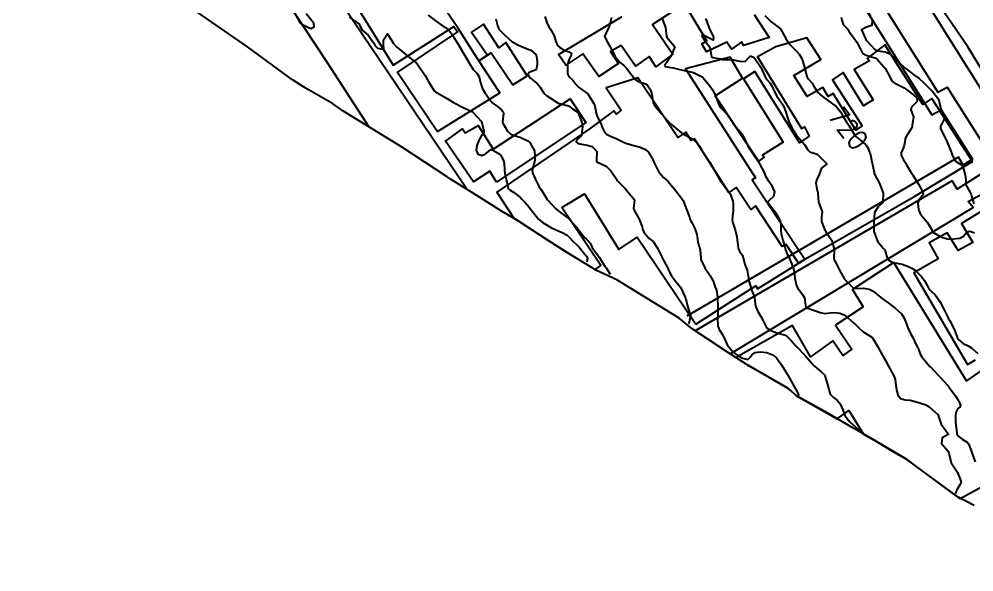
# Model space of a CAD drawing. Header units: metres. Extents: x 298520 to 308411, y 7433745 to 7450750.
# Drawn here: x 306575.6 to 306774.9, y 7435220.7 to 7435335.9 of the extents above; entities that cross this region are included whole.
import ezdxf
from ezdxf.enums import TextEntityAlignment as Align

# ---------------------------------------------------------------- set-up
doc = ezdxf.new("R2010")
doc.units = ezdxf.units.M
doc.header["$LTSCALE"] = 10
for name, color, linetype in [('Area', 45, 'Continuous'), ('Cotas', 45, 'Continuous'), ('Curvas de Nivel 1m', 11, 'Continuous'), ('Curvas de Nivel 5m', 15, 'Continuous'), ('Edificações', 30, 'Continuous'), ('Vias Primárias', 230, 'Continuous')]:
    doc.layers.add(name, color=color, linetype=linetype)
doc.styles.add('Style-STANDARD', font='STANDARD.shx')

msp = doc.modelspace()

# ---------------------------------------------------------------- linework, layer by layer
at = {"layer": 'Area'}
msp.add_polyline3d([(306774.96, 7435234.49, 725.88), (306771.47, 7435236.28, 725.26), (306760.83, 7435244.12, 724.91), (306754.21, 7435248.03, 725.81), (306749.51, 7435250.76, 724.69), (306744.3, 7435253.78, 725.69), (306737.85, 7435257.38, 727.8), (306736.83, 7435258.32, 727.81), (306736.09, 7435258.92, 727.97), (306727.39, 7435263.94, 723.71), (306723.5, 7435266.49, 723.66), (306716.1, 7435271.32, 729.62), (306713.37, 7435273.54, 729.04), (306700.39, 7435281.54, 725.51), (306696.17, 7435283.51, 725.56), (306691.14, 7435286.51, 727.81), (306686.25, 7435289.61, 734.74), (306679.8, 7435293.86, 731.72), (306676.34, 7435295.83, 731.02), (306671.7, 7435298.8, 727.55), (306665.8, 7435302.48, 727.4), (306664.98, 7435302.99, 727.32), (306655.43, 7435309.25, 727.66), (306643.22, 7435316.74, 737.49), (306641.04, 7435318.28, 736.6), (306636.19, 7435321.08, 739.55), (306634.96, 7435321.77, 740.12), (306632.66, 7435323.25, 735.7), (306623.31, 7435330.13, 738.13), (306612.93, 7435337.28, 727.71)], dxfattribs=at)
at = {"layer": 'Curvas de Nivel 1m', "flags": 128}
for points, elevation in [([(306633.18, 7435337.05), (306634.11, 7435335.46), (306634.37, 7435335.04), (306634.51, 7435334.92), (306635.75, 7435334.27), (306636.5, 7435333.96), (306637.25, 7435334.26), (306637.12, 7435335), (306636.52, 7435335.8), (306635.56, 7435337.02)], 727), ([(306661.01, 7435336.72), (306662.53, 7435335.54), (306663.72, 7435334.69), (306664.51, 7435334.2), (306665.38, 7435333.54), (306666.03, 7435332.66), (306666.48, 7435331.88), (306667.25, 7435330.64), (306668.44, 7435328.63), (306669.62, 7435326.62), (306670.4, 7435325.37), (306671.16, 7435324.6), (306671.65, 7435323.85), (306671.91, 7435322.59), (306672.35, 7435321.34), (306672.82, 7435320.58), (306674.09, 7435318.8), (306674.27, 7435318.56), (306674.32, 7435318.51), (306675.46, 7435317.69), (306676.31, 7435316.98), (306676.69, 7435316.53), (306676.7, 7435316.13), (306676.5, 7435314.53), (306676.57, 7435314.22), (306677.55, 7435312.52), (306678.24, 7435311.93), (306679.19, 7435311.55), (306680.23, 7435311.26), (306681.95, 7435310.46), (306682.1, 7435310.34), (306682.22, 7435310.16), (306683.19, 7435308.45), (306683.25, 7435307.39), (306683.24, 7435306.45), (306683.05, 7435305.57), (306682.7, 7435304.45), (306682.78, 7435303.82), (306683.39, 7435302.45), (306684.11, 7435301.05), (306684.51, 7435300.43), (306685.15, 7435299.48), (306685.79, 7435298.41), (306685.91, 7435298.24), (306686.08, 7435298.05), (306687.58, 7435296.39), (306688.06, 7435295.98), (306689.44, 7435294.98), (306690.04, 7435294.52), (306690.2, 7435294.37), (306691.1, 7435293.43), (306692.01, 7435292.44), (306692.1, 7435292.34), (306692.51, 7435291.83), (306693.72, 7435290.32), (306693.98, 7435290.06), (306694.84, 7435289.17), (306695.24, 7435288.3), (306695.51, 7435287.85), (306695.95, 7435287.33), (306696.72, 7435286.28), (306697.91, 7435284.38), (306697.98, 7435284.27), (306698.13, 7435284.05), (306698.99, 7435282.71)], 726), ([(306752.93, 7435337.24), (306753.65, 7435335.61), (306753.58, 7435334.55), (306752.52, 7435334.22), (306751.45, 7435333.64), (306751.76, 7435332.89), (306752.38, 7435331.62), (306752.49, 7435331.42), (306754.16, 7435329.6), (306754.46, 7435329.39), (306754.77, 7435329.29), (306756.46, 7435329.04), (306757.47, 7435328.59), (306758.44, 7435327.69), (306758.57, 7435327.55), (306760.43, 7435325.8), (306760.56, 7435325.67), (306760.74, 7435325.53), (306762.4, 7435324.3), (306763.48, 7435323.49), (306764.39, 7435322.69), (306765.59, 7435321.47), (306766.36, 7435320.73), (306767.37, 7435319.44), (306767.64, 7435318.74), (306767.92, 7435317.44), (306768, 7435317.11), (306768.31, 7435316.22), (306768.65, 7435315.43), (306768.68, 7435315.05), (306768.28, 7435314.23), (306768.02, 7435313.69), (306767.93, 7435313.44), (306767.91, 7435313.08), (306768.26, 7435312.33), (306768.79, 7435311.42), (306769.26, 7435310.39), (306769.67, 7435309.42), (306770.21, 7435307.98), (306770.36, 7435307.56), (306770.41, 7435307.41), (306771.08, 7435306.28), (306772.19, 7435305.61), (306772.48, 7435305.38), (306772.66, 7435304.89), (306773.09, 7435303.37), (306773.19, 7435302.32), (306773.21, 7435301.37), (306774.11, 7435299.77), (306774.36, 7435299.36), (306774.41, 7435299.04), (306774.91, 7435297.35)], 718), ([(306644.53, 7435336.31), (306646.51, 7435334.89), (306647.22, 7435333.61), (306648.07, 7435332.87), (306648.49, 7435332.52), (306649.66, 7435330.85), (306649.96, 7435330.35), (306650.45, 7435329.82), (306651.73, 7435329.55), (306651.69, 7435330.83), (306651.7, 7435331.6), (306652.49, 7435332.82), (306653.76, 7435330.81), (306654.46, 7435330.07), (306655.13, 7435329.47), (306656, 7435328.78), (306656.26, 7435328.59), (306656.44, 7435328.46), (306657.91, 7435327.28), (306658.42, 7435326.87), (306658.56, 7435326.75), (306659, 7435326.15), (306659.98, 7435324.73), (306660.39, 7435324.13), (306660.87, 7435323.21), (306661.13, 7435322.72), (306662.35, 7435320.89), (306662.55, 7435320.7), (306664.33, 7435319.68), (306664.99, 7435319.33), (306666.12, 7435318.65), (306666.25, 7435318.57), (306666.32, 7435318.53), (306666.57, 7435318.4), (306668.31, 7435317.48), (306670.13, 7435316.61), (306670.3, 7435316.47), (306672.11, 7435314.58), (306672.17, 7435314.48), (306672.27, 7435314.01), (306672.6, 7435312.58), (306672.63, 7435312.19), (306672.24, 7435311.75), (306671.78, 7435311.03), (306671.57, 7435310.59), (306671.15, 7435309.53), (306671.04, 7435308.6), (306671.36, 7435307.75), (306672.19, 7435307.43), (306672.98, 7435307.79), (306673.93, 7435308.56), (306674.08, 7435308.68), (306674.2, 7435308.7), (306674.3, 7435308.66), (306674.47, 7435308.56), (306675.6, 7435307.94), (306676.19, 7435307.44), (306676.68, 7435306.53), (306676.84, 7435305.86), (306676.97, 7435304.52), (306677.03, 7435303.63), (306677.27, 7435302.52), (306677.64, 7435300.98), (306677.73, 7435300.51), (306678.1, 7435300.24), (306678.82, 7435299.78), (306680.09, 7435298.86), (306680.28, 7435298.68), (306680.45, 7435298.48), (306681.23, 7435297.63), (306682.07, 7435296.69), (306682.26, 7435296.46), (306682.97, 7435295.53), (306683.82, 7435294.44), (306684.03, 7435294.21), (306685.01, 7435293.42), (306686.02, 7435292.8), (306686.76, 7435292.4), (306688, 7435291.8), (306688.97, 7435291.41), (306689.99, 7435290.88), (306690.53, 7435290.36), (306691.21, 7435289.59), (306691.97, 7435288.92), (306692.54, 7435288.33), (306693.95, 7435286.57), (306694.06, 7435286.44), (306694.15, 7435286.32), (306694.27, 7435285.98), (306694.09, 7435285.23)], 727), ([(306685.38, 7435336.43), (306685.75, 7435335.19), (306686.12, 7435334.42), (306686.26, 7435334.17), (306686.51, 7435333.78), (306687.28, 7435332.4), (306687.65, 7435331.22), (306688.01, 7435330.39), (306688.46, 7435329.97), (306689.47, 7435329.36), (306690.45, 7435329.05), (306690.89, 7435328.8), (306690.86, 7435328.36), (306690.43, 7435327.53), (306690.13, 7435326.67), (306690.11, 7435326.37), (306690.08, 7435324.69), (306690.13, 7435324.37), (306690.39, 7435323.9), (306691.2, 7435323.18), (306691.81, 7435322.35), (306692.36, 7435321.73), (306694.34, 7435320.32), (306695.12, 7435319.09), (306695.56, 7435318.3), (306695.8, 7435317.78), (306696.1, 7435316.29), (306696.29, 7435315.62), (306696.96, 7435314.28), (306697.38, 7435313.16), (306697.87, 7435312.27), (306698.25, 7435311.9), (306699.05, 7435311.46), (306700.23, 7435311.03), (306701.78, 7435310.23), (306702.09, 7435310.09), (306702.22, 7435310.04), (306702.48, 7435309.96), (306704.22, 7435309.48), (306705.23, 7435309.2), (306706.21, 7435308.77), (306706.96, 7435308.16), (306708.01, 7435306.33), (306708.09, 7435306.15), (306708.18, 7435305.93), (306709.1, 7435304.14), (306710.14, 7435302.9), (306710.56, 7435302.55), (306711.02, 7435302.12), (306712.11, 7435300.79), (306712.67, 7435300.09), (306714.09, 7435298.31), (306714.22, 7435298.08), (306714.32, 7435297.84), (306714.97, 7435296.07), (306715.52, 7435294.59), (306715.72, 7435294.06), (306716.03, 7435293.47), (306716.51, 7435292.54), (306716.71, 7435292.05), (306717.05, 7435290.99), (306717.22, 7435290.04), (306717.32, 7435289.38), (306717.7, 7435288.03), (306717.74, 7435287.81), (306717.88, 7435286.03), (306717.94, 7435285.78), (306718.77, 7435284.02), (306719.9, 7435282.27), (306720.01, 7435282.12), (306720.09, 7435282.01), (306720.41, 7435281.48), (306720.9, 7435279.99), (306721.21, 7435279.35), (306721.38, 7435277.99), (306721.39, 7435277.54), (306721.46, 7435275.99), (306721.47, 7435274.31), (306721.45, 7435273.99), (306721.4, 7435273.6), (306721.48, 7435271.98), (306721.76, 7435271.21), (306722.52, 7435269.97), (306723.21, 7435268.48), (306723.42, 7435267.96), (306724.68, 7435266.47), (306726.32, 7435265.3), (306727.69, 7435264.94), (306728.22, 7435265.38), (306728.58, 7435265.9), (306729.22, 7435266.38), (306729.71, 7435266.47), (306730.34, 7435266.51), (306731.71, 7435266.41), (306733.07, 7435265.85), (306733.69, 7435265.3), (306734.77, 7435263.83), (306735.66, 7435262.38), (306735.86, 7435262.02), (306735.97, 7435261.82), (306736.41, 7435261.04), (306737.12, 7435259.8), (306737.61, 7435258.96), (306738.26, 7435257.78), (306738.37, 7435257.39)], 724), ([(306699.24, 7435336.26), (306699.15, 7435335.65), (306698.81, 7435334.27), (306698.51, 7435333.77), (306697.82, 7435332.28), (306698.47, 7435330.96), (306698.93, 7435330.27), (306699.43, 7435329.29), (306699.96, 7435328.25), (306700.44, 7435327.56), (306701.07, 7435326.88), (306701.83, 7435326.23), (306702.41, 7435325.63), (306703.5, 7435324.21), (306704.38, 7435323.2), (306705.01, 7435322.82), (306706.37, 7435322.37), (306706.74, 7435322.17), (306707.39, 7435321.12), (306707.69, 7435320.16), (306707.96, 7435318.52), (306708.08, 7435318.15), (306708.32, 7435317.79), (306709.73, 7435316.14), (306710.29, 7435315.53), (306711.54, 7435314.11), (306711.93, 7435313.76), (306712.27, 7435313.49), (306713.94, 7435312.08), (306714.25, 7435311.89), (306714.58, 7435311.74), (306716.23, 7435310.85), (306717.18, 7435310.04), (306717.61, 7435309.43), (306718.21, 7435308.41), (306718.45, 7435308.03), (306719.04, 7435307.17), (306719.83, 7435306.01), (306720.17, 7435305.45), (306720.98, 7435304), (306721.4, 7435303.25), (306722.1, 7435301.98), (306722.13, 7435301.94), (306723.7, 7435299.96), (306724.1, 7435299.31), (306724.61, 7435297.95), (306724.68, 7435297.35), (306724.64, 7435295.95), (306724.6, 7435295.41), (306724.47, 7435293.96), (306724.56, 7435293.43), (306725.05, 7435291.95), (306725.43, 7435290.51), (306725.53, 7435289.94), (306725.68, 7435288.23), (306725.74, 7435287.94), (306725.96, 7435287.53), (306726.62, 7435286.6), (306726.83, 7435285.93), (306727.13, 7435284.71), (306727.44, 7435283.92), (306727.55, 7435283.56), (306727.83, 7435281.91), (306727.89, 7435281.59), (306728.34, 7435279.91), (306728.65, 7435279.1), (306729.08, 7435277.9), (306729.25, 7435276.47), (306729.36, 7435275.89), (306729.81, 7435274.95), (306730.45, 7435273.88), (306730.91, 7435272.99), (306731.45, 7435271.86), (306731.77, 7435271.48), (306732.68, 7435270.93), (306733.75, 7435270.47), (306735.59, 7435269.97), (306735.74, 7435269.91), (306735.87, 7435269.82), (306736.8, 7435268.87), (306737.72, 7435267.79), (306739.7, 7435265.77), (306741.43, 7435263.74), (306741.55, 7435263.62), (306741.67, 7435263.52), (306743.02, 7435262.36), (306743.65, 7435261.82), (306743.73, 7435261.72), (306743.81, 7435261.56), (306744.37, 7435259.71), (306744.64, 7435258.68), (306744.93, 7435257.71), (306745.6, 7435257.03), (306746.34, 7435256.44), (306747, 7435255.68), (306747.56, 7435254.45), (306747.8, 7435253.67), (306747.96, 7435253.25), (306748.99, 7435251.93), (306750.95, 7435250.21), (306751.51, 7435249.79), (306751.56, 7435249.68), (306751.57, 7435249.63), (306751.59, 7435249.59)], 723), ([(306709.75, 7435336.14), (306710.51, 7435334.13), (306710.73, 7435332.36), (306710.83, 7435332.12), (306712.46, 7435330.1), (306711.63, 7435328.11), (306710.42, 7435326.31), (306710.36, 7435326.19), (306710.37, 7435326.13), (306710.42, 7435326.07), (306710.51, 7435326.04), (306712.42, 7435325.66), (306712.97, 7435325.54), (306714.41, 7435325.18), (306715.5, 7435324.97), (306716.4, 7435324.73), (306717.93, 7435324.03), (306718.39, 7435323.67), (306719.7, 7435322.02), (306720.36, 7435321.13), (306720.99, 7435320), (306721.34, 7435319.01), (306721.66, 7435317.99), (306721.9, 7435317.57), (306722.32, 7435317.22), (306723.47, 7435315.97), (306724.28, 7435314.76), (306724.83, 7435313.95), (306726.26, 7435312.23), (306726.39, 7435312.07), (306726.47, 7435311.94), (306726.72, 7435311.46), (306727.53, 7435309.92), (306727.75, 7435309.45), (306728.21, 7435308.73), (306728.79, 7435307.9), (306729.93, 7435306.15), (306730.1, 7435305.89), (306730.18, 7435305.74), (306731.1, 7435303.88), (306731.42, 7435303.15), (306732.13, 7435302.04), (306732.28, 7435301.86), (306732.6, 7435301.38), (306733.27, 7435299.85), (306733.06, 7435298.89), (306732.08, 7435298.02), (306731.93, 7435297.86), (306731.92, 7435297.7), (306732.08, 7435297.46), (306733.31, 7435295.85), (306734.05, 7435294.68), (306734.45, 7435293.84), (306734.62, 7435293.24), (306734.59, 7435291.83), (306734.66, 7435291.18), (306735.05, 7435289.83), (306735.45, 7435288.34), (306735.59, 7435287.82), (306735.95, 7435286.9), (306736.32, 7435286.19), (306736.48, 7435285.81), (306736.81, 7435284.92), (306737.25, 7435283.8), (306737.36, 7435283.25), (306737.5, 7435281.8), (306737.87, 7435280.28), (306738.13, 7435279.79), (306739.15, 7435278.48), (306739.53, 7435277.77), (306739.82, 7435275.77), (306741.81, 7435275.1), (306742.79, 7435274.74), (306743.81, 7435274.54), (306744.88, 7435274.63), (306745.81, 7435274.71), (306746.89, 7435274.6), (306747.8, 7435274.24), (306748.53, 7435273.66), (306749.78, 7435272.55), (306750.29, 7435272.15), (306750.81, 7435271.63), (306751.76, 7435270.73), (306753.58, 7435269.6), (306753.74, 7435269.46), (306754.82, 7435267.59), (306755.71, 7435266.04), (306755.87, 7435265.74), (306755.96, 7435265.58), (306756.39, 7435264.88), (306757.1, 7435263.56), (306757.28, 7435263.17), (306757.66, 7435262.47), (306758.19, 7435261.54), (306758.45, 7435260.73), (306758.64, 7435259.54), (306758.8, 7435258.35), (306759.04, 7435257.54), (306759.6, 7435256.83), (306760.59, 7435256.52), (306761.59, 7435256.44), (306762.37, 7435256.27), (306763.59, 7435255.91), (306764.9, 7435255.47), (306765.58, 7435255.07), (306767.4, 7435253.43), (306767.46, 7435253.34), (306767.55, 7435252.83), (306768.05, 7435251.42), (306769.5, 7435249.45), (306769.52, 7435249.41), (306769.52, 7435249.39), (306769.5, 7435249.28), (306768.3, 7435248.62), (306768.15, 7435247.42), (306769.47, 7435245.88), (306769.67, 7435245.41), (306769.73, 7435245.14), (306770.17, 7435243.4), (306771.41, 7435241.54), (306771.48, 7435241.45), (306771.51, 7435241.39), (306772.03, 7435240.01), (306772.23, 7435239.38), (306771.95, 7435238.82), (306771.37, 7435237.75), (306771.25, 7435237.51), (306771.23, 7435237.46), (306771.03, 7435236.94)], 722), ([(306718.9, 7435336.03), (306719.17, 7435335.39), (306719.66, 7435334.02), (306720.5, 7435332.27), (306720.57, 7435332.08), (306720.58, 7435332.01), (306720.58, 7435331.92), (306720.48, 7435331.47), (306719.52, 7435332.02), (306718.5, 7435332.52), (306718.13, 7435332.4), (306718.3, 7435332.03), (306718.49, 7435331.81), (306719.82, 7435330.02), (306720.05, 7435328.41), (306720.16, 7435328.01), (306720.44, 7435327.89), (306722.06, 7435327.6), (306722.44, 7435327.5), (306722.95, 7435327.46), (306724.44, 7435327.5), (306725.66, 7435327.17), (306726.43, 7435327.02), (306727.25, 7435327.11), (306727.91, 7435327.92), (306728.19, 7435328.16), (306728.45, 7435328.17), (306729.04, 7435327.9), (306730.42, 7435325.89), (306731.32, 7435323.88), (306731.76, 7435323.25), (306732.38, 7435322.53), (306732.82, 7435321.86), (306733.18, 7435321.03), (306733.78, 7435319.85), (306734.34, 7435319.07), (306735.16, 7435317.83), (306735.65, 7435316.49), (306735.83, 7435315.82), (306736.28, 7435314.53), (306736.62, 7435313.81), (306737.21, 7435312.76), (306737.81, 7435311.8), (306738.25, 7435311.27), (306739.57, 7435309.78), (306740.21, 7435308.67), (306740.64, 7435308.19), (306742.2, 7435307.74), (306744.18, 7435305.72), (306743.1, 7435304.8), (306742.66, 7435303.73), (306742.57, 7435303.32), (306742.14, 7435302.5), (306741.88, 7435301.74), (306742.11, 7435300.36), (306742.3, 7435299.74), (306742.33, 7435299.51), (306742.48, 7435297.74), (306742.76, 7435297.05), (306743.26, 7435295.73), (306743.13, 7435294.65), (306743.08, 7435293.73), (306743.81, 7435291.92), (306743.91, 7435291.72), (306744.01, 7435291.53), (306745.27, 7435289.71), (306745.75, 7435287.92), (306745.75, 7435287.7), (306745.7, 7435285.95), (306745.76, 7435285.7), (306745.94, 7435285.34), (306746.81, 7435283.69), (306747.18, 7435282.96), (306747.89, 7435281.67), (306749.86, 7435279.74), (306749.94, 7435279.72), (306751.87, 7435279.83), (306753.05, 7435279.61), (306753.86, 7435279.17), (306755.84, 7435277.58), (306757.04, 7435276.77), (306757.83, 7435276.12), (306758.54, 7435275.54), (306759.81, 7435274.42), (306760.38, 7435273.52), (306760.75, 7435272.48), (306761.11, 7435271.51), (306761.75, 7435270.23), (306762.13, 7435269.5), (306762.67, 7435268.43), (306763.13, 7435267.49), (306763.31, 7435267.08), (306763.71, 7435266.02), (306764.02, 7435265.48), (306765.67, 7435263.57), (306765.78, 7435263.46), (306766.7, 7435262.49), (306767.65, 7435261.43), (306769.53, 7435259.41), (306769.62, 7435259.3), (306770.99, 7435257.4), (306771.59, 7435256.42), (306771.97, 7435255.77), (306772.11, 7435255.38), (306771.96, 7435255), (306771.57, 7435254.69), (306771.1, 7435253.86), (306771.03, 7435253.4), (306771.06, 7435251.87), (306771.1, 7435251.39), (306771.31, 7435249.59), (306771.35, 7435249.39), (306771.5, 7435249.05), (306772.46, 7435248.34), (306773.49, 7435247.7), (306773.76, 7435247.36), (306773.99, 7435246.84), (306774.54, 7435245.35), (306775.16, 7435243.62)], 721), ([(306747.17, 7435336.31), (306747.35, 7435335.69), (306747.64, 7435334.8), (306748.52, 7435333.89), (306748.63, 7435333.67), (306748.78, 7435333.4), (306750.05, 7435331.65), (306750.48, 7435331.1), (306751.25, 7435329.64), (306751.63, 7435328.81), (306752.45, 7435328.37), (306754.2, 7435327.85), (306754.44, 7435327.74), (306754.65, 7435327.6), (306756.15, 7435325.86), (306756.37, 7435325.58), (306756.42, 7435325.51), (306757.49, 7435323.56), (306757.8, 7435322.97), (306758.38, 7435322.55), (306760.37, 7435321.53), (306762.35, 7435320.04), (306762.96, 7435319.49), (306763.09, 7435318.73), (306762.33, 7435317.93), (306761.9, 7435317.51), (306761.76, 7435316.95), (306762.3, 7435315.5), (306761.99, 7435313.8), (306762.02, 7435313.5), (306761.89, 7435313.13), (306760.83, 7435311.52), (306760.65, 7435311.12), (306760.32, 7435309.53), (306760.22, 7435309.15), (306759.73, 7435308.02), (306759.71, 7435307.53), (306760.19, 7435306.58), (306760.6, 7435305.93), (306760.84, 7435305.52), (306761.88, 7435303.78), (306762.08, 7435303.5), (306762.11, 7435303.46), (306762.15, 7435303.39), (306763.37, 7435301.49), (306764.11, 7435300.07), (306764.32, 7435299.48), (306764.3, 7435299.28), (306764.1, 7435299.02), (306763.4, 7435298.17), (306763.17, 7435297.49), (306763.36, 7435296.19), (306763.61, 7435295.48), (306764.05, 7435294.9), (306765.23, 7435293.47), (306766.02, 7435292.08), (306766.2, 7435291.64), (306766.35, 7435291.45), (306768, 7435290.47), (306769.34, 7435290.07), (306769.99, 7435290.03), (306771.26, 7435290.12), (306772, 7435290.25), (306772.74, 7435290.63), (306773.34, 7435291.37), (306773.75, 7435291.63), (306774.02, 7435291.66), (306775.01, 7435291.35)], 719)]:
    msp.add_lwpolyline(points, dxfattribs=dict(at, elevation=elevation))
at = {"layer": 'Curvas de Nivel 5m', "flags": 128}
for points, elevation in [([(306675.16, 7435335.92), (306675.49, 7435334.55), (306675.79, 7435333.82), (306676.5, 7435333.05), (306677.03, 7435332.52), (306678.47, 7435331.24), (306679.75, 7435330.5), (306680.46, 7435330.16), (306681.69, 7435329.7), (306682.45, 7435329.42), (306683.54, 7435328.45), (306683.75, 7435327.13), (306683.76, 7435326.45), (306683.53, 7435325.33), (306682.4, 7435324.87), (306682.09, 7435324.77), (306681.88, 7435324.47), (306681.97, 7435324.05), (306682.38, 7435323.59), (306683.77, 7435322.45), (306684.36, 7435321.68), (306685.16, 7435320.43), (306685.8, 7435319.88), (306686.33, 7435319.52), (306688.16, 7435318.39), (306688.32, 7435318.33), (306688.39, 7435318.32), (306690.32, 7435317.84), (306691.16, 7435317.21), (306692.3, 7435316.4), (306692.35, 7435316.34), (306692.4, 7435316.24), (306693.06, 7435314.33), (306693.19, 7435313.4), (306693.11, 7435312.33), (306693.02, 7435311.56), (306692.23, 7435310.86), (306691.96, 7435310.61), (306691.91, 7435310.34), (306692.05, 7435310.17), (306692.22, 7435310.06), (306692.67, 7435309.89), (306694.22, 7435309.63), (306695.22, 7435309.31), (306696.2, 7435308.29), (306696.12, 7435306.29), (306696.18, 7435306.16), (306696.47, 7435306), (306698.17, 7435305.26), (306699.12, 7435304.26), (306700.14, 7435302.76), (306700.3, 7435302.42), (306700.42, 7435302.25), (306702.11, 7435300.56), (306702.43, 7435300.22), (306704.08, 7435298.2), (306703.87, 7435296.39), (306703.9, 7435296.2), (306704.06, 7435295.9), (306705.03, 7435294.19), (306705.64, 7435292.56), (306705.74, 7435292.18), (306706, 7435291.49), (306707.13, 7435290.16), (306707.64, 7435289.82), (306707.98, 7435289.5), (306708.84, 7435288.14), (306709.77, 7435286.31), (306709.86, 7435286.13), (306709.94, 7435286.01), (306710.96, 7435284.11), (306711.22, 7435283.42), (306711.89, 7435282.23), (306712, 7435282.1), (306712.41, 7435281.57), (306713.57, 7435280.08), (306713.86, 7435279.62), (306714.58, 7435278.07), (306714.91, 7435276.99), (306715.1, 7435276.07), (306715.79, 7435274.06), (306715.43, 7435272.41), (306715.35, 7435272.34)], 725), ([(306731.29, 7435336.62), (306732.03, 7435335.87), (306732.54, 7435335.38), (306734.51, 7435333.84), (306735.64, 7435331.83), (306736.47, 7435330.62), (306737.28, 7435329.81), (306737.9, 7435329.24), (306738.45, 7435328.58), (306738.91, 7435327.79), (306739.18, 7435327.04), (306739.57, 7435325.78), (306739.99, 7435324.18), (306740.13, 7435323.77), (306740.39, 7435323.34), (306741.16, 7435322.53), (306741.59, 7435321.75), (306742.36, 7435320.56), (306743.28, 7435319.73), (306744.34, 7435318.99), (306746.15, 7435317.7), (306746.32, 7435317.55), (306747.11, 7435316.49), (306747.54, 7435315.68), (306748.29, 7435314.49), (306748.89, 7435313.66), (306749.79, 7435312.12), (306750.05, 7435311.65), (306750.25, 7435311.4), (306751.3, 7435310.57), (306752.23, 7435309.85), (306752.45, 7435309.62), (306752.79, 7435309.04), (306753.34, 7435307.61), (306753.63, 7435306.17), (306753.72, 7435305.6), (306754.15, 7435303.6), (306755.17, 7435301.59), (306755.9, 7435299.79), (306755.94, 7435299.58), (306755.91, 7435297.76), (306755.81, 7435297.58), (306754.89, 7435296.77), (306754.17, 7435295.6), (306754.15, 7435295.51), (306754.03, 7435293.6), (306754.01, 7435291.6), (306754.77, 7435289.59), (306755.97, 7435288.16), (306756.26, 7435287.87), (306756.39, 7435287.57), (306756.7, 7435286.32), (306757.23, 7435285.56), (306757.94, 7435285.18), (306758.4, 7435285.08), (306759.93, 7435284.8), (306761.05, 7435284.39), (306761.92, 7435283.98), (306762.69, 7435283.49), (306763.9, 7435282.31), (306764.54, 7435281.47), (306765.44, 7435279.89), (306765.71, 7435279.46), (306765.86, 7435279.31), (306766.84, 7435278.43), (306767.48, 7435277.44), (306767.62, 7435277.21), (306767.84, 7435276.89), (306768.65, 7435275.42), (306769.48, 7435273.73), (306769.62, 7435273.41), (306769.79, 7435273.1), (306770.68, 7435271.4), (306771.33, 7435269.82), (306771.5, 7435269.39), (306771.74, 7435269), (306772.64, 7435268.29), (306773.73, 7435267.78), (306774.39, 7435267.35), (306775.71, 7435266.21)], 720)]:
    msp.add_lwpolyline(points, dxfattribs=dict(at, elevation=elevation))
at = {"layer": 'Edificações'}
for points in [[(306645.74, 7435339.06), (306653.67, 7435326.26), (306666.39, 7435334.38), (306667.12, 7435333.23), (306654.64, 7435324.8), (306662.95, 7435312.49), (306675.93, 7435320.53), (306671.57, 7435327.21), (306674.19, 7435328.88), (306678.68, 7435322.16), (306681.68, 7435324.08), (306677.25, 7435331.02), (306675.75, 7435329.9), (306672.55, 7435334.84), (306670.04, 7435333.17), (306673.36, 7435328.35), (306671.57, 7435327.21), (306667.22, 7435334.08), (306662.44, 7435341.02)], [(306729.06, 7435336.82), (306732.14, 7435332.09), (306726.85, 7435330.36), (306726.49, 7435331.15), (306724.34, 7435329.63), (306723.34, 7435331.07), (306719.12, 7435329.06), (306718.13, 7435330.76), (306719.19, 7435331.36), (306714.51, 7435339.06), (306707.83, 7435334.76), (306712.1, 7435328.57), (306708.49, 7435325.93), (306707.12, 7435328.13), (306704.27, 7435326.11), (306701.32, 7435330.41), (306699.08, 7435329.13), (306700.7, 7435326.63), (306696.62, 7435323.91), (306693.28, 7435328.65), (306689.71, 7435326.32), (306688.22, 7435328.52), (306701.51, 7435336.45)], [(306784.59, 7435312.15), (306773.65, 7435330.08), (306768.77, 7435337.19)]]:
    msp.add_lwpolyline(points, dxfattribs=at)
for points, elevation in [([(306716.86, 7435272.29), (306727.19, 7435278.9), (306729.38, 7435280.28), (306729.71, 7435279.68), (306740.24, 7435286.2), (306762.72, 7435299.07), (306774.64, 7435306.19), (306766.09, 7435319.35), (306764.26, 7435318.07), (306756.34, 7435330.5), (306752.64, 7435327.67), (306753.1, 7435327.18), (306749.91, 7435325.42), (306753.87, 7435319.05), (306751.84, 7435317.8), (306747.59, 7435324.74), (306745.42, 7435323.25), (306751.6, 7435313.64), (306750.25, 7435312.74), (306745.52, 7435320.4), (306744.51, 7435319.73), (306743.35, 7435321.66), (306740.11, 7435319.73), (306737.32, 7435324.12), (306742.96, 7435327.49), (306740.02, 7435332.02), (306733.59, 7435330.1), (306729.73, 7435328.02), (306738.95, 7435313.06), (306739.53, 7435313.44), (306740.49, 7435311.51), (306738.52, 7435310.11), (306729.2, 7435324.98), (306726.83, 7435323.44), (306735.13, 7435310.26), (306730.79, 7435307.56), (306731.12, 7435307.1), (306729.94, 7435306.28), (306720.88, 7435319.89), (306726.64, 7435323.61), (306724.05, 7435327.95), (306714.68, 7435325.51), (306729.29, 7435302.81), (306728.65, 7435302.37), (306739.64, 7435285.83), (306738.31, 7435285), (306735.74, 7435288.91), (306734.9, 7435288.47), (306729.29, 7435296.95), (306728.35, 7435296.21), (306725.28, 7435300.77), (306723.74, 7435299.73), (306716.59, 7435310.96), (306715.87, 7435310.58), (306714.81, 7435312.29), (306713.13, 7435311.2), (306704.74, 7435323.62), (306698.15, 7435321.56), (306701.31, 7435316.89), (306700.21, 7435316.04), (306699.76, 7435316.79), (306694.62, 7435312.96), (306675.36, 7435299.79), (306678.88, 7435294.38), (306679.8, 7435293.86), (306682.96, 7435291.77), (306689.7, 7435287.42), (306695.83, 7435283.72), (306697.04, 7435284.5), (306688.93, 7435296.61), (306693.61, 7435299.47), (306700.77, 7435287.84), (306704.66, 7435290.46), (306716.86, 7435272.29)], 729.55), ([(306778.41, 7435297.01), (306772.34, 7435293.25), (306774.66, 7435289.35), (306771.61, 7435287.65), (306769.32, 7435291.32), (306765.54, 7435289.23), (306767.47, 7435285.94), (306762.4, 7435283.03), (306773.58, 7435263.91), (306775.27, 7435264.85)], 723.68), ([(306776.58, 7435262.69), (306773.34, 7435260.49), (306758.21, 7435285.18), (306749.57, 7435279.5), (306751.78, 7435275.88), (306746.04, 7435272.12), (306749.42, 7435267.1), (306747.54, 7435265.79), (306745.47, 7435268.79), (306740.82, 7435265.51), (306737.06, 7435272.02), (306725.29, 7435265.32), (306727.67, 7435263.78), (306728.49, 7435263.31), (306732.09, 7435261.23), (306733.64, 7435260.34), (306736.09, 7435258.92), (306737.85, 7435257.38), (306746.34, 7435252.59), (306748.77, 7435254.3), (306751.89, 7435249.37), (306754.21, 7435248.03), (306758.14, 7435245.71), (306760.83, 7435244.12), (306762.94, 7435242.57), (306771.47, 7435236.28), (306772.04, 7435235.98), (306782.29, 7435241.48)], 723.68)]:
    msp.add_lwpolyline(points, dxfattribs=dict(at, elevation=elevation))
msp.add_lwpolyline([(306675.24, 7435301.92), (306673.86, 7435304.18), (306670.48, 7435301.94), (306664.6, 7435310.47), (306668.2, 7435313.03), (306668.73, 7435312.18), (306671.47, 7435313.71), (306674.54, 7435308.76), (306690.64, 7435319.24), (306693.89, 7435314.32)], close=True, dxfattribs=at)
at = {"layer": 'Vias Primárias'}
for points, elevation in [([(306669.06, 7435300.45), (306645.5, 7435335.35), (306634.38, 7435352.05), (306618.89, 7435375.83, -0.110085), (306616.1, 7435383.28, -0.132216), (306617.79, 7435396.84, -0.079497), (306622.8, 7435405.09), (306635.69, 7435417.6), (306659.07, 7435439.83), (306687.49, 7435467.26), (306720.22, 7435498.8), (306741.43, 7435519.31), (306766.16, 7435543.44), (306787.28, 7435563.71)], 727.48), ([(306575.63, 7435361.42), (306596.37, 7435381.59, -0.017069), (306598.78, 7435383.78, -0.379978), (306602.58, 7435383.69), (306612.68, 7435368), (306625.03, 7435349.41), (306639.94, 7435326.85), (306648.65, 7435313.41)], 738.11), ([(306724.05, 7435266.12), (306774.78, 7435296.59), (306773.73, 7435297.88), (306776.94, 7435299.63, -0.11207), (306777.82, 7435299.88, -0.104793), (306781.32, 7435299.33, -0.158244), (306785.43, 7435296.01), (306787.94, 7435292.54), (306786.05, 7435291.51), (306799.05, 7435271.7), (306811.2, 7435253.43), (306821.24, 7435238.24, -0.201874), (306821.8, 7435235.28, -0.268417), (306820.35, 7435233.69), (306796.09, 7435220.65)], 723.66)]:
    msp.add_lwpolyline(points, format="xyb", dxfattribs=dict(at, elevation=elevation))
for points in [[(306609.84, 7435413.02, -0.071381), (306608.11, 7435412.45, -0.095125), (306603.2, 7435412.5, -0.09318), (306596.27, 7435415.33, -0.119225), (306592.98, 7435418.79, 0.037197), (306576.28, 7435443.34, -0.349118), (306576.28, 7435447.03, -0.087008), (306581.19, 7435451.39), (306608.16, 7435469.41), (306634.45, 7435486.69), (306649.71, 7435496.81, -0.160671), (306654.56, 7435498.14, -0.24445), (306657.51, 7435496.41), (306667.39, 7435480.69), (306686.11, 7435447.99), (306700.85, 7435424.99), (306732.32, 7435375.74), (306752.29, 7435344.71), (306767.36, 7435320.66), (306769.29, 7435321.71), (306779.53, 7435305.58), (306771.39, 7435300.45), (306770.39, 7435302.21), (306716.75, 7435270.89)], [(306781.65, 7435312.96), (306761.11, 7435345.71), (306750, 7435361.83), (306745.5, 7435368.61, -0.057914), (306743.83, 7435371.88, -0.307245), (306744.64, 7435375.16), (306760.15, 7435384.81), (306787.77, 7435402.9)]]:
    msp.add_lwpolyline(points, format="xyb", dxfattribs=at)
msp.add_lwpolyline([(306671.06, 7435467.11), (306683.07, 7435446.14), (306697.84, 7435423.07), (306729.32, 7435373.81), (306749.28, 7435342.8), (306766.12, 7435315.93), (306768.07, 7435316.99), (306774.61, 7435306.69), (306772.65, 7435305.46), (306771.71, 7435307.1), (306714.96, 7435273.97)], dxfattribs=at)

# ---------------------------------------------------------------- texts
at = {"layer": 'Cotas', "style": 'Style-STANDARD'}
msp.add_text('720', height=4, rotation=307.8095, dxfattribs=at).set_placement((306748.68, 7435313.13, 720), align=Align.MIDDLE_CENTER)

doc.saveas('drawing.dxf')
